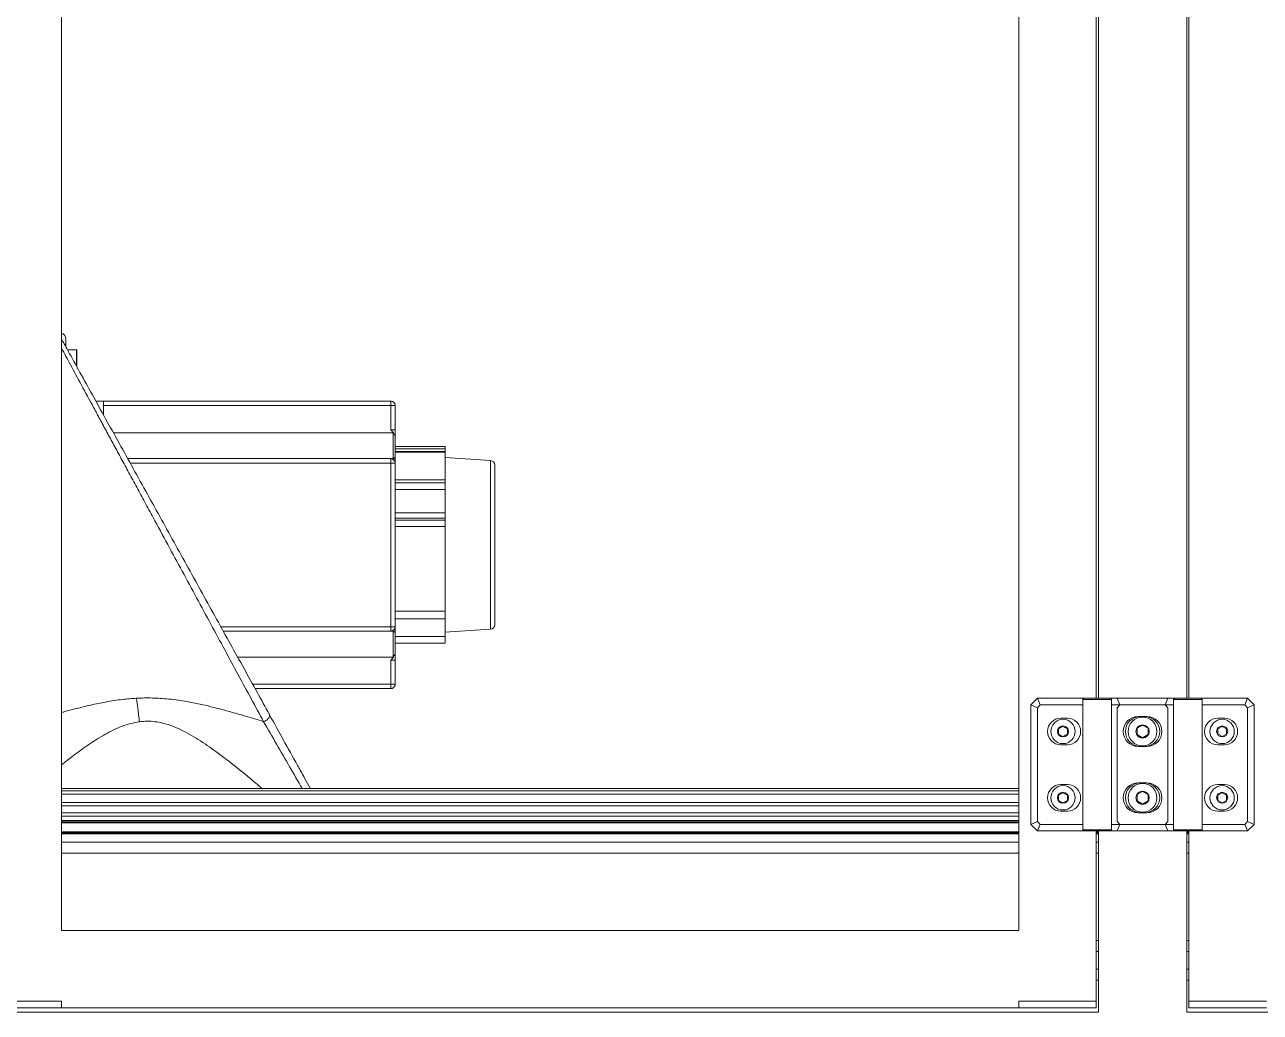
# Model space of a CAD drawing. Header units: millimetres. Extents: x 169 to 14583, y -399 to 10804.
# Drawn here: x 7066 to 7625, y 1920 to 2366 of the extents above; entities that cross this region are included whole.
import ezdxf

# ---------------------------------------------------------------- set-up
doc = ezdxf.new("R2010")
doc.units = ezdxf.units.MM
doc.header["$LTSCALE"] = 35

msp = doc.modelspace()

# ---------------------------------------------------------------- linework, layer by layer
at = {"color": 7, "linetype": 'Continuous', "lineweight": 18}
for p, q in [((7082.279, 2560.469), (7082.279, 1956.779)), ((7515.279, 1956.779), (7515.279, 2560.469)), ((7550.279, 2061.779), (7550.279, 2547.969)), ((7551.279, 2547.969), (7551.279, 2061.779)), ((7591.279, 2547.969), (7591.279, 2061.779)), ((7592.279, 2547.969), (7592.279, 2061.779)), ((7089.079, 2219.409), (7084.981, 2219.409)), ((7089.279, 2219.209), (7089.079, 2219.409)), ((7097.859, 2196.159), (7101.279, 2196.159)), ((7231.279, 2196.159), (7101.279, 2196.159)), ((7231.279, 2194.159), (7101.279, 2194.159)), ((7231.279, 2194.159), (7231.279, 2183.262)), ((7233.279, 2183.262), (7233.279, 2194.159)), ((7105.754, 2181.903), (7232.502, 2181.903)), ((7231.279, 2183.262), (7232.502, 2181.903)), ((7232.502, 2181.903), (7232.332, 2181.454)), ((7233.279, 2175.659), (7255.779, 2175.659)), ((7233.279, 2174.546), (7255.779, 2174.546)), ((7255.779, 2174.546), (7255.779, 2173.396)), ((7112.259, 2170.159), (7231.279, 2170.159)), ((7232.502, 2170.159), (7231.279, 2170.159)), ((7232.332, 2170.737), (7232.502, 2170.159)), ((7233.279, 2173.396), (7255.779, 2173.396)), ((7255.779, 2173.151), (7233.279, 2173.151)), ((7276.412, 2169.283), (7255.779, 2170.659)), ((7113.367, 2168.159), (7231.279, 2168.159)), ((7231.279, 2168.159), (7231.279, 2094.159)), ((7233.279, 2168.159), (7233.279, 2094.159)), ((7233.279, 2160.648), (7255.779, 2160.648)), ((7233.279, 2159.159), (7255.779, 2159.159)), ((7233.279, 2156.159), (7255.779, 2156.159)), ((7255.779, 2156.159), (7255.779, 2145.591)), ((7233.279, 2145.591), (7255.779, 2145.591)), ((7233.279, 2143.258), (7255.779, 2143.258)), ((7233.279, 2142.328), (7255.779, 2142.328)), ((7255.779, 2143.258), (7255.779, 2142.328)), ((7233.279, 2139.406), (7255.779, 2139.406)), ((7233.279, 2101.253), (7255.779, 2101.253)), ((7233.279, 2097.693), (7255.779, 2097.693)), ((7255.779, 2097.693), (7255.779, 2089.659)), ((7231.279, 2094.159), (7154.353, 2094.159)), ((7231.279, 2092.159), (7155.46, 2092.159)), ((7231.279, 2092.159), (7232.502, 2092.159)), ((7232.502, 2092.159), (7232.332, 2091.581)), ((7255.779, 2091.659), (7276.412, 2093.034)), ((7233.279, 2089.659), (7255.779, 2089.659)), ((7233.279, 2086.659), (7255.779, 2086.659)), ((7161.965, 2080.414), (7232.502, 2080.414)), ((7232.502, 2080.414), (7231.279, 2079.056)), ((7231.279, 2079.056), (7231.279, 2068.159)), ((7232.332, 2080.864), (7232.502, 2080.414)), ((7233.279, 2068.159), (7233.279, 2079.056)), ((7168.753, 2068.159), (7231.279, 2068.159)), ((7169.861, 2066.159), (7231.279, 2066.159)), ((7520.779, 2058.779), (7523.779, 2061.779)), ((7520.779, 2058.779), (7523.779, 2057.536)), ((7520.779, 2004.779), (7520.779, 2058.779)), ((7523.779, 2061.779), (7525.021, 2058.779)), ((7523.779, 2061.779), (7544.779, 2061.779)), ((7525.021, 2058.779), (7523.779, 2057.536)), ((7523.779, 2057.536), (7523.779, 2006.022)), ((7544.279, 2058.779), (7525.021, 2058.779)), ((7544.779, 2061.779), (7544.279, 2061.279)), ((7544.279, 2061.279), (7544.279, 2002.279)), ((7557.279, 2061.279), (7544.279, 2061.279)), ((7544.779, 2061.779), (7556.779, 2061.779)), ((7557.279, 2061.279), (7556.779, 2061.779)), ((7556.779, 2061.779), (7582.779, 2061.779)), ((7557.279, 2002.279), (7557.279, 2061.279)), ((7581.536, 2058.779), (7557.279, 2058.779)), ((7559.779, 2061.779), (7561.021, 2058.779)), ((7559.779, 2061.779), (7585.779, 2061.779)), ((7561.021, 2058.779), (7559.779, 2057.536)), ((7559.779, 2057.536), (7559.779, 2006.022)), ((7585.279, 2058.779), (7561.021, 2058.779)), ((7582.779, 2061.779), (7581.536, 2058.779)), ((7582.779, 2057.536), (7581.536, 2058.779)), ((7582.779, 2006.022), (7582.779, 2057.536)), ((7585.779, 2061.779), (7585.279, 2061.279)), ((7585.279, 2061.279), (7585.279, 2002.279)), ((7598.279, 2061.279), (7585.279, 2061.279)), ((7585.779, 2061.779), (7597.779, 2061.779)), ((7598.279, 2061.279), (7597.779, 2061.779)), ((7597.779, 2061.779), (7618.779, 2061.779)), ((7598.279, 2002.279), (7598.279, 2061.279)), ((7617.536, 2058.779), (7598.279, 2058.779)), ((7618.779, 2061.779), (7617.536, 2058.779)), ((7618.779, 2057.536), (7617.536, 2058.779)), ((7618.779, 2061.779), (7621.779, 2058.779)), ((7621.779, 2058.779), (7618.779, 2057.536)), ((7618.779, 2006.022), (7618.779, 2057.536)), ((7621.779, 2058.779), (7621.779, 2004.779)), ((7537.279, 2052.779), (7534.279, 2052.779)), ((7572.279, 2053.529), (7569.279, 2053.529)), ((7573.279, 2053.529), (7570.279, 2053.529)), ((7608.279, 2052.779), (7605.279, 2052.779)), ((7535.279, 2049.088), (7533.279, 2047.934)), ((7533.279, 2047.934), (7533.279, 2045.624)), ((7533.279, 2045.624), (7535.279, 2044.47)), ((7537.279, 2047.934), (7535.279, 2049.088)), ((7535.279, 2044.47), (7537.279, 2045.624)), ((7537.279, 2045.624), (7537.279, 2047.934)), ((7571.279, 2049.666), (7568.779, 2048.222)), ((7568.779, 2048.222), (7568.779, 2045.336)), ((7573.779, 2048.222), (7571.279, 2049.666)), ((7573.779, 2045.336), (7573.779, 2048.222)), ((7607.279, 2049.088), (7605.279, 2047.934)), ((7605.279, 2047.934), (7605.279, 2045.624)), ((7605.279, 2045.624), (7607.279, 2044.47)), ((7609.279, 2047.934), (7607.279, 2049.088)), ((7607.279, 2044.47), (7609.279, 2045.624)), ((7609.279, 2045.624), (7609.279, 2047.934)), ((7534.279, 2040.779), (7537.279, 2040.779)), ((7568.779, 2045.336), (7571.279, 2043.892)), ((7569.279, 2040.029), (7572.279, 2040.029)), ((7570.279, 2040.029), (7573.279, 2040.029)), ((7571.279, 2043.892), (7573.779, 2045.336)), ((7605.279, 2040.779), (7608.279, 2040.779)), ((7572.279, 2023.529), (7569.279, 2023.529)), ((7573.279, 2023.529), (7570.279, 2023.529)), ((7515.279, 2020.959), (7082.279, 2020.959)), ((7515.279, 2019.959), (7082.279, 2019.959)), ((7515.279, 2018.459), (7082.279, 2018.459)), ((7535.279, 2019.088), (7533.279, 2017.934)), ((7533.279, 2017.934), (7533.279, 2015.624)), ((7537.279, 2022.779), (7534.279, 2022.779)), ((7537.279, 2017.934), (7535.279, 2019.088)), ((7537.279, 2015.624), (7537.279, 2017.934)), ((7571.279, 2019.666), (7568.779, 2018.222)), ((7568.779, 2018.222), (7568.779, 2015.336)), ((7573.779, 2018.222), (7571.279, 2019.666)), ((7573.779, 2015.336), (7573.779, 2018.222)), ((7608.279, 2022.779), (7605.279, 2022.779)), ((7607.279, 2019.088), (7605.279, 2017.934)), ((7605.279, 2017.934), (7605.279, 2015.624)), ((7609.279, 2017.934), (7607.279, 2019.088)), ((7609.279, 2015.624), (7609.279, 2017.934)), ((7515.279, 2014.608), (7082.279, 2014.608)), ((7515.279, 2013.134), (7082.279, 2013.134)), ((7533.279, 2015.624), (7535.279, 2014.47)), ((7535.279, 2014.47), (7537.279, 2015.624)), ((7568.779, 2015.336), (7571.279, 2013.892)), ((7571.279, 2013.892), (7573.779, 2015.336)), ((7605.279, 2015.624), (7607.279, 2014.47)), ((7607.279, 2014.47), (7609.279, 2015.624)), ((7515.279, 2009.959), (7082.279, 2009.959)), ((7515.279, 2008.459), (7082.279, 2008.459)), ((7515.279, 2006.459), (7082.279, 2006.459)), ((7534.279, 2010.779), (7537.279, 2010.779)), ((7569.279, 2010.029), (7572.279, 2010.029)), ((7570.279, 2010.029), (7573.279, 2010.029)), ((7605.279, 2010.779), (7608.279, 2010.779)), ((7515.279, 2005.959), (7082.279, 2005.959)), ((7515.279, 2005.499), (7082.279, 2005.499)), ((7515.279, 2001.419), (7082.279, 2001.419)), ((7515.279, 2000.959), (7082.279, 2000.959)), ((7520.779, 2004.779), (7523.779, 2006.022)), ((7523.779, 2001.779), (7520.779, 2004.779)), ((7523.779, 2006.022), (7525.021, 2004.779)), ((7523.779, 2001.779), (7525.021, 2004.779)), ((7544.779, 2001.779), (7523.779, 2001.779)), ((7525.021, 2004.779), (7544.279, 2004.779)), ((7544.279, 2002.279), (7544.779, 2001.779)), ((7544.279, 2002.279), (7557.279, 2002.279)), ((7556.779, 2001.779), (7544.779, 2001.779)), ((7550.279, 1924.779), (7550.279, 2001.779)), ((7551.279, 2001.419), (7550.279, 2001.419)), ((7551.279, 2000.959), (7550.279, 2000.959)), ((7551.279, 2001.779), (7551.279, 1919.779)), ((7556.779, 2001.779), (7557.279, 2002.279)), ((7582.779, 2001.779), (7556.779, 2001.779)), ((7557.279, 2004.779), (7581.536, 2004.779)), ((7559.779, 2006.022), (7561.021, 2004.779)), ((7559.779, 2001.779), (7561.021, 2004.779)), ((7585.779, 2001.779), (7559.779, 2001.779)), ((7561.021, 2004.779), (7585.279, 2004.779)), ((7581.536, 2004.779), (7582.779, 2006.022)), ((7582.779, 2001.779), (7581.536, 2004.779)), ((7585.279, 2002.279), (7585.779, 2001.779)), ((7585.279, 2002.279), (7598.279, 2002.279)), ((7597.779, 2001.779), (7585.779, 2001.779)), ((7591.279, 2001.779), (7591.279, 1919.779)), ((7592.279, 2001.419), (7591.279, 2001.419)), ((7592.279, 2000.959), (7591.279, 2000.959)), ((7592.279, 2001.779), (7592.279, 1924.779)), ((7597.779, 2001.779), (7598.279, 2002.279)), ((7618.779, 2001.779), (7597.779, 2001.779)), ((7598.279, 2004.779), (7617.536, 2004.779)), ((7617.536, 2004.779), (7618.779, 2006.022)), ((7618.779, 2001.779), (7617.536, 2004.779)), ((7621.779, 2004.779), (7618.779, 2006.022)), ((7621.779, 2004.779), (7618.779, 2001.779)), ((7515.279, 2000.459), (7082.279, 2000.459)), ((7082.279, 1996.779), (7515.279, 1996.779)), ((7551.279, 2000.459), (7550.279, 2000.459)), ((7550.279, 1996.779), (7551.279, 1996.779)), ((7592.279, 2000.459), (7591.279, 2000.459)), ((7591.279, 1996.779), (7592.279, 1996.779)), ((7082.279, 1991.779), (7515.279, 1991.779)), ((7550.279, 1991.779), (7551.279, 1991.779)), ((7591.279, 1991.779), (7592.279, 1991.779)), ((7082.279, 1956.779), (7515.279, 1956.779)), ((7550.279, 1952.279), (7551.279, 1952.279)), ((7591.279, 1952.279), (7592.279, 1952.279)), ((7550.279, 1947.279), (7551.279, 1947.279)), ((7591.279, 1947.279), (7592.279, 1947.279)), ((7550.279, 1939.279), (7551.279, 1939.279)), ((7550.279, 1934.279), (7551.279, 1934.279)), ((7591.279, 1939.279), (7592.279, 1939.279)), ((7591.279, 1934.279), (7592.279, 1934.279)), ((7082.279, 1924.779), (7047.279, 1924.779)), ((7082.279, 1921.779), (7082.279, 1924.779)), ((7515.279, 1924.779), (7515.279, 1921.779)), ((7550.279, 1924.779), (7515.279, 1924.779)), ((7550.279, 1921.779), (7550.279, 1924.779)), ((7627.279, 1924.779), (7592.279, 1924.779)), ((7592.279, 1924.779), (7592.279, 1921.779)), ((6541.279, 1919.779), (7551.279, 1919.779)), ((7047.279, 1921.779), (7082.279, 1921.779)), ((7082.279, 1921.779), (7515.279, 1921.779)), ((7515.279, 1921.779), (7550.279, 1921.779)), ((7591.279, 1919.779), (8601.279, 1919.779)), ((7592.279, 1921.779), (7627.279, 1921.779))]:
    msp.add_line(p, q, dxfattribs=at)
for centre, radius in [((7535.279, 2046.779), 5.5), ((7571.279, 2046.779), 6.5), ((7607.279, 2046.779), 5.5), ((7535.279, 2046.779), 2.5), ((7571.279, 2046.779), 3), ((7607.279, 2046.779), 2.5), ((7571.279, 2016.779), 6.5), ((7535.279, 2016.779), 5.5), ((7535.279, 2016.779), 2.5), ((7571.279, 2016.779), 3), ((7607.279, 2016.779), 5.5), ((7607.279, 2016.779), 2.5)]:
    msp.add_circle(centre, radius, dxfattribs=at)
for centre, radius, start, end in [((7081.279, 2224.159), 3, 0, 70.52878), ((7276.279, 2167.288), 2, 0, 86.18593), ((7276.279, 2095.03), 2, 273.81407, 0), ((7534.279, 2046.779), 6, 90, 270), ((7537.279, 2046.779), 6, 270, 90), ((7569.279, 2046.779), 6.75, 90, 270), ((7570.279, 2046.779), 6.75, 90, 270), ((7572.279, 2046.779), 6.75, 270, 90), ((7573.279, 2046.779), 6.75, 270, 90), ((7605.279, 2046.779), 6, 90, 270), ((7608.279, 2046.779), 6, 270, 90), ((7569.279, 2016.779), 6.75, 90, 270), ((7570.279, 2016.779), 6.75, 90, 270), ((7572.279, 2016.779), 6.75, 270, 90), ((7573.279, 2016.779), 6.75, 270, 90), ((7534.279, 2016.779), 6, 90, 270), ((7537.279, 2016.779), 6, 270, 90), ((7605.279, 2016.779), 6, 90, 270), ((7608.279, 2016.779), 6, 270, 90)]:
    msp.add_arc(centre, radius, start, end, dxfattribs=at)
for points, knots in [([(7176.324, 2054.489), (7174.48, 2057.82), (7170.79, 2064.481), (7164.882, 2075.148), (7158.769, 2086.185), (7152.47, 2097.558), (7146.079, 2109.097), (7139.641, 2120.72), (7133.201, 2132.349), (7126.759, 2143.979), (7120.314, 2155.616), (7113.909, 2167.18), (7107.591, 2178.588), (7101.452, 2189.671), (7095.537, 2200.352), (7089.926, 2210.481), (7085.473, 2218.522), (7083.073, 2222.855), (7082.279, 2224.289)], [0, 0, 0, 0, 0.0647599, 0.1295301, 0.194309, 0.2590949, 0.3238861, 0.3875244, 0.4511644, 0.5148044, 0.5784427, 0.6433757, 0.7083035, 0.7732243, 0.8381363, 0.9030381, 0.9679279, 1, 1, 1, 1]), ([(7082.279, 2220.134), (7083.615, 2217.664), (7086.498, 2212.337), (7091.36, 2203.353), (7095.884, 2194.993), (7099.763, 2187.825), (7102.836, 2182.147), (7106.035, 2176.237), (7109.355, 2170.102), (7112.793, 2163.749), (7116.345, 2157.186), (7120.004, 2150.425), (7124.668, 2141.807), (7130.319, 2131.367), (7136.901, 2119.207), (7143.435, 2107.138), (7149.875, 2095.242), (7156.178, 2083.598), (7162.287, 2072.309), (7168.184, 2061.408), (7171.862, 2054.605), (7173.7, 2051.205)], [0, 0, 0, 0, 0.05214728, 0.11246367, 0.17601996, 0.2090206, 0.24283154, 0.27745291, 0.31288487, 0.34912765, 0.38618154, 0.4240469, 0.46272414, 0.53009231, 0.59739504, 0.66463532, 0.73181613, 0.79894039, 0.86601086, 0.93303003, 1, 1, 1, 1]), ([(7084.279, 2224.159), (7084.279, 2224.032), (7084.279, 2223.778), (7084.279, 2222.481), (7084.279, 2221.077), (7084.279, 2220.678)], [0, 0, 0, 0, 0.4172519, 0.8343002, 1, 1, 1, 1]), ([(7089.079, 2219.409), (7089.079, 2219.304), (7089.079, 2219.094), (7089.079, 2217.338), (7089.079, 2215.04), (7089.079, 2212.865), (7089.079, 2212.011)], [0, 0, 0, 0, 0.27429761, 0.54859522, 0.82289284, 1, 1, 1, 1]), ([(7089.279, 2219.209), (7089.279, 2219.127), (7089.279, 2218.961), (7089.279, 2217.651), (7089.279, 2215.515), (7089.279, 2213.483), (7089.279, 2211.941), (7089.279, 2211.65)], [0, 0, 0, 0, 0.2359985, 0.4726171, 0.7092091, 0.9452346, 1, 1, 1, 1]), ([(7101.279, 2196.159), (7101.279, 2196.076), (7101.279, 2195.908), (7101.279, 2194.517), (7101.279, 2192.593), (7101.279, 2190.762), (7101.279, 2189.932)], [0, 0, 0, 0, 0.259087, 0.5210399, 0.7830173, 1, 1, 1, 1]), ([(7233.272, 2194.13), (7233.262, 2194.26), (7233.243, 2194.516), (7233.113, 2194.887), (7232.918, 2195.232), (7232.659, 2195.541), (7232.35, 2195.799), (7232.004, 2195.993), (7231.633, 2196.122), (7231.378, 2196.141), (7231.249, 2196.151)], [0, 0, 0, 0, 0.12719, 0.2520975, 0.3767133, 0.5009659, 0.6253695, 0.749929, 0.874231, 1, 1, 1, 1]), ([(7231.279, 2194.159), (7231.434, 2194.154), (7231.704, 2194.145), (7232.202, 2194.14), (7232.721, 2194.165), (7233.083, 2194.159), (7233.252, 2194.16), (7233.27, 2194.159), (7233.279, 2194.159)], [0, 0, 0, 0, 0.1482826, 0.2588048, 0.4999776, 0.733318, 0.8615702, 1, 1, 1, 1]), ([(7233.279, 2180.118), (7233.279, 2180.321), (7233.279, 2180.726), (7233.279, 2181.505), (7233.279, 2182.358), (7233.279, 2182.961), (7233.279, 2183.262)], [0, 0, 0, 0, 0.24991666, 0.5, 0.75008334, 1, 1, 1, 1]), ([(7233.279, 2169.685), (7233.279, 2171.8), (7233.279, 2175.577), (7233.279, 2178.73), (7233.279, 2180.118)], [0, 0, 0, 0, 0.5599309, 1, 1, 1, 1]), ([(7255.779, 2175.659), (7255.779, 2175.645), (7255.779, 2175.617), (7255.779, 2175.382), (7255.779, 2175.038), (7255.779, 2174.709), (7255.779, 2174.546)], [0, 0, 0, 0, 0.2479279, 0.4991174, 0.7510504, 1, 1, 1, 1]), ([(7233.272, 2168.13), (7233.262, 2168.26), (7233.243, 2168.516), (7233.113, 2168.887), (7232.919, 2169.232), (7232.659, 2169.541), (7232.35, 2169.799), (7232.004, 2169.993), (7231.634, 2170.122), (7231.378, 2170.141), (7231.249, 2170.151)], [0, 0, 0, 0, 0.12719568, 0.2521036, 0.37671728, 0.50096652, 0.62536685, 0.74992414, 0.8742262, 1, 1, 1, 1]), ([(7233.279, 2168.159), (7233.279, 2168.18), (7233.279, 2168.221), (7233.279, 2168.542), (7233.279, 2169.014), (7233.279, 2169.462), (7233.279, 2169.685)], [0, 0, 0, 0, 0.2499167, 0.5, 0.7500833, 1, 1, 1, 1]), ([(7255.779, 2173.087), (7255.779, 2173.096), (7255.779, 2173.144), (7255.779, 2172.601), (7255.779, 2171.426), (7255.779, 2169.588), (7255.779, 2167.158), (7255.779, 2164.217), (7255.779, 2161.836), (7255.779, 2160.648)], [0, 0, 0, 0, 0.0398659, 0.2001936, 0.3599104, 0.5195955, 0.6799244, 0.8402592, 1, 1, 1, 1]), ([(7276.412, 2169.201), (7276.412, 2169.226), (7276.412, 2169.353), (7276.412, 2168.693), (7276.412, 2167.201), (7276.412, 2164.79), (7276.412, 2161.611), (7276.412, 2157.712), (7276.412, 2153.191), (7276.412, 2148.153), (7276.412, 2142.717), (7276.412, 2137.009), (7276.412, 2131.164), (7276.412, 2125.32), (7276.412, 2119.612), (7276.412, 2114.175), (7276.412, 2109.136), (7276.412, 2104.614), (7276.412, 2100.714), (7276.412, 2097.533), (7276.412, 2095.121), (7276.412, 2093.627), (7276.412, 2092.966), (7276.412, 2093.093), (7276.412, 2093.118)], [0, 0, 0, 0, 0.0119462, 0.0607471, 0.1095479, 0.1583487, 0.2071495, 0.2559503, 0.3047512, 0.353552, 0.4023528, 0.4511536, 0.4999545, 0.5487553, 0.5975561, 0.6463569, 0.6951578, 0.7439586, 0.7927594, 0.8415602, 0.890361, 0.9391619, 0.9879627, 1, 1, 1, 1]), ([(7278.279, 2095.043), (7278.279, 2095.052), (7278.279, 2095.071), (7278.279, 2095.225), (7278.279, 2095.541), (7278.279, 2096.055), (7278.279, 2096.683), (7278.279, 2097.264), (7278.279, 2097.841), (7278.279, 2098.601), (7278.279, 2099.588), (7278.279, 2100.692), (7278.279, 2101.741), (7278.279, 2102.847), (7278.279, 2104.12), (7278.279, 2105.751), (7278.279, 2107.61), (7278.279, 2109.401), (7278.279, 2110.845), (7278.279, 2112.165), (7278.279, 2113.774), (7278.279, 2115.679), (7278.279, 2117.641), (7278.279, 2119.391), (7278.279, 2121.153), (7278.279, 2123.09), (7278.279, 2125.459), (7278.279, 2127.965), (7278.279, 2130.242), (7278.279, 2131.98), (7278.279, 2133.552), (7278.279, 2135.41), (7278.279, 2137.525), (7278.279, 2139.615), (7278.279, 2141.416), (7278.279, 2143.167), (7278.279, 2145.028), (7278.279, 2147.202), (7278.279, 2149.436), (7278.279, 2151.37), (7278.279, 2152.808), (7278.279, 2154.048), (7278.279, 2155.466), (7278.279, 2157.004), (7278.279, 2158.446), (7278.279, 2159.628), (7278.279, 2160.724), (7278.279, 2161.829), (7278.279, 2163.032), (7278.279, 2164.155), (7278.279, 2165.016), (7278.279, 2165.588), (7278.279, 2166.034), (7278.279, 2166.484), (7278.279, 2166.874), (7278.279, 2167.129), (7278.279, 2167.256), (7278.279, 2167.266), (7278.279, 2167.271)], [0, 0, 0, 0, 0.0145422, 0.0322203, 0.0526411, 0.077551, 0.099187, 0.1132117, 0.1243703, 0.1408159, 0.1625457, 0.1808975, 0.1973442, 0.2118864, 0.2295645, 0.2499853, 0.2748952, 0.2965312, 0.3105559, 0.3217145, 0.3381601, 0.3598899, 0.3782417, 0.3946884, 0.4092305, 0.4271332, 0.4476271, 0.473097, 0.49389, 0.5079, 0.5190586, 0.5355041, 0.557234, 0.5755858, 0.5920325, 0.6065746, 0.6242528, 0.6446736, 0.6695835, 0.6912195, 0.7052442, 0.7164028, 0.7328483, 0.7545782, 0.77293, 0.7893767, 0.8039188, 0.821597, 0.8420178, 0.8669276, 0.8885637, 0.9025884, 0.913747, 0.9301925, 0.9519224, 0.9702742, 0.9867209, 1, 1, 1, 1]), ([(7255.779, 2160.648), (7255.779, 2160.223), (7255.779, 2159.373), (7255.779, 2159.23), (7255.779, 2159.159)], [0, 0, 0, 0, 0.4997587, 1, 1, 1, 1]), ([(7255.779, 2159.159), (7255.779, 2159.113), (7255.779, 2159.02), (7255.779, 2158.331), (7255.779, 2157.337), (7255.779, 2156.552), (7255.779, 2156.159)], [0, 0, 0, 0, 0.24998, 0.4999797, 0.7497887, 1, 1, 1, 1]), ([(7255.779, 2145.591), (7255.779, 2145.37), (7255.779, 2144.925), (7255.779, 2144.293), (7255.779, 2143.712), (7255.779, 2143.409), (7255.779, 2143.258)], [0, 0, 0, 0, 0.2479279, 0.4991174, 0.7510504, 1, 1, 1, 1]), ([(7255.779, 2142.328), (7255.779, 2142.142), (7255.779, 2141.767), (7255.779, 2141.023), (7255.779, 2140.218), (7255.779, 2139.675), (7255.779, 2139.406)], [0, 0, 0, 0, 0.2473459, 0.4994327, 0.7519475, 1, 1, 1, 1]), ([(7255.779, 2139.406), (7255.779, 2137.699), (7255.779, 2134.277), (7255.779, 2129.059), (7255.779, 2123.882), (7255.779, 2118.822), (7255.779, 2113.948), (7255.779, 2109.343), (7255.779, 2105.033), (7255.779, 2102.511), (7255.779, 2101.253)], [0, 0, 0, 0, 0.1247416, 0.2499986, 0.3752374, 0.4999989, 0.6247358, 0.7499754, 0.8752197, 1, 1, 1, 1]), ([(7255.779, 2101.253), (7255.779, 2100.734), (7255.779, 2099.695), (7255.779, 2098.36), (7255.779, 2097.693)], [0, 0, 0, 0, 0.4997587, 1, 1, 1, 1]), ([(7231.25, 2092.166), (7231.379, 2092.175), (7231.636, 2092.194), (7232.007, 2092.324), (7232.352, 2092.519), (7232.661, 2092.778), (7232.919, 2093.088), (7233.113, 2093.434), (7233.242, 2093.804), (7233.261, 2094.06), (7233.27, 2094.188)], [0, 0, 0, 0, 0.1271957, 0.2521036, 0.3767173, 0.5009665, 0.6253669, 0.7499241, 0.8742262, 1, 1, 1, 1]), ([(7233.279, 2092.633), (7233.279, 2092.856), (7233.279, 2093.304), (7233.279, 2093.776), (7233.279, 2094.097), (7233.279, 2094.138), (7233.279, 2094.159)], [0, 0, 0, 0, 0.2499167, 0.5, 0.7500833, 1, 1, 1, 1]), ([(7233.279, 2082.2), (7233.279, 2083.982), (7233.279, 2087.164), (7233.279, 2090.961), (7233.279, 2092.633)], [0, 0, 0, 0, 0.5599309, 1, 1, 1, 1]), ([(7255.779, 2089.659), (7255.779, 2089.266), (7255.779, 2088.481), (7255.779, 2087.487), (7255.779, 2086.798), (7255.779, 2086.705), (7255.779, 2086.659)], [0, 0, 0, 0, 0.24998, 0.4999797, 0.7497887, 1, 1, 1, 1]), ([(7233.279, 2079.056), (7233.241, 2079.056), (7233.165, 2079.056), (7232.63, 2079.056), (7231.971, 2079.056), (7231.509, 2079.056), (7231.279, 2079.056)], [0, 0, 0, 0, 0.279619, 0.5592379, 0.779619, 1, 1, 1, 1]), ([(7233.279, 2079.056), (7233.279, 2079.357), (7233.279, 2079.96), (7233.279, 2080.813), (7233.279, 2081.592), (7233.279, 2081.997), (7233.279, 2082.2)], [0, 0, 0, 0, 0.24991666, 0.5, 0.75008334, 1, 1, 1, 1]), ([(7231.25, 2066.166), (7231.379, 2066.175), (7231.636, 2066.194), (7232.006, 2066.324), (7232.352, 2066.519), (7232.66, 2066.778), (7232.919, 2067.088), (7233.113, 2067.434), (7233.242, 2067.804), (7233.261, 2068.06), (7233.27, 2068.188)], [0, 0, 0, 0, 0.12719, 0.2520975, 0.3767133, 0.5009659, 0.6253695, 0.749929, 0.874231, 1, 1, 1, 1]), ([(7233.279, 2068.159), (7233.27, 2068.16), (7233.253, 2068.163), (7233.086, 2068.163), (7232.72, 2068.155), (7232.185, 2068.173), (7231.688, 2068.18), (7231.422, 2068.166), (7231.279, 2068.159)], [0, 0, 0, 0, 0.1348068, 0.2620318, 0.5033312, 0.7448669, 0.8630651, 1, 1, 1, 1]), ([(7082.279, 2055.311), (7082.573, 2055.396), (7084.399, 2055.923), (7087.691, 2056.808), (7091.842, 2057.87), (7095.559, 2058.745), (7098.881, 2059.463), (7102.381, 2060.145), (7106.057, 2060.764), (7109.729, 2061.258), (7113.101, 2061.607), (7115.194, 2061.739), (7116.228, 2061.804)], [0, 0, 0, 0, 0.0268228, 0.1663704, 0.297278, 0.3999018, 0.4980701, 0.5918384, 0.7083704, 0.8198893, 0.910928, 1, 1, 1, 1]), ([(7116.228, 2061.804), (7117.405, 2061.854), (7119.749, 2061.954), (7123.306, 2061.932), (7126.989, 2061.775), (7130.974, 2061.445), (7134.971, 2060.95), (7138.973, 2060.313), (7143.008, 2059.552), (7147.534, 2058.571), (7152.719, 2057.308), (7158.81, 2055.675), (7165.905, 2053.623), (7170.991, 2052.045), (7173.7, 2051.205)], [0, 0, 0, 0, 0.0594873, 0.1185312, 0.1796, 0.2456882, 0.3207327, 0.3835542, 0.4513815, 0.52958, 0.619715, 0.7243127, 0.853165, 1, 1, 1, 1]), ([(7117.565, 2051.182), (7117.316, 2053.211), (7116.872, 2056.837), (7116.425, 2060.285), (7116.228, 2061.804)], [0, 0, 0, 0, 0.5596232, 1, 1, 1, 1]), ([(7082.279, 2031.647), (7084.053, 2033.057), (7088.03, 2036.214), (7094.524, 2040.873), (7100.556, 2044.725), (7105.595, 2047.404), (7109.46, 2049.105), (7113.434, 2050.471), (7116.197, 2050.946), (7117.565, 2051.182)], [0, 0, 0, 0, 0.1728943, 0.3873662, 0.5981011, 0.7014139, 0.80291, 0.9023854, 1, 1, 1, 1]), ([(7117.565, 2051.182), (7118.725, 2051.29), (7121.045, 2051.507), (7124.558, 2051.271), (7128.021, 2050.635), (7131.8, 2049.505), (7135.838, 2047.831), (7140.087, 2045.626), (7145.622, 2042.305), (7152.264, 2037.697), (7159.903, 2031.833), (7166.87, 2026.212), (7171.135, 2022.57), (7173.021, 2020.959)], [0, 0, 0, 0, 0.0509888, 0.1019619, 0.1534005, 0.2056266, 0.2766475, 0.3491646, 0.4228989, 0.5729064, 0.7250562, 0.8783713, 1, 1, 1, 1]), ([(7176.324, 2054.489), (7176.385, 2054.317), (7176.513, 2053.954), (7176.298, 2053.232), (7175.72, 2052.427), (7174.796, 2051.668), (7174.051, 2051.353), (7173.7, 2051.205)], [0, 0, 0, 0, 0.17257595, 0.36435602, 0.56514694, 0.79471493, 1, 1, 1, 1]), ([(7173.7, 2051.205), (7177.623, 2044.406), (7183.424, 2034.353), (7189.265, 2024.235), (7191.155, 2020.959)], [0, 0, 0, 0, 0.6762665, 1, 1, 1, 1]), ([(7190.238, 2029.324), (7189.855, 2030.015), (7187.295, 2034.627), (7182.673, 2042.945), (7178.477, 2050.487), (7176.435, 2054.157)], [0, 0, 0, 0, 0.0829822, 0.5538384, 1, 1, 1, 1]), ([(7194.895, 2020.959), (7194.862, 2021.019), (7194.04, 2022.503), (7192.497, 2025.289), (7190.953, 2028.076), (7190.199, 2029.438), (7190.165, 2029.5)], [0, 0, 0, 0, 0.0211421, 0.521393, 0.9784965, 1, 1, 1, 1])]:
    msp.add_open_spline(points, degree=3, knots=knots, dxfattribs=at)
for points in [[(7231.279, 2194.159), (7231.279, 2194.421), (7231.279, 2194.945), (7231.279, 2195.606), (7231.279, 2196.069), (7231.279, 2196.129), (7231.279, 2196.159)], [(7233.279, 2183.262), (7233.249, 2183.262), (7233.188, 2183.262), (7232.726, 2183.262), (7232.065, 2183.262), (7231.541, 2183.262), (7231.279, 2183.262)], [(7232.332, 2181.454), (7232.332, 2179.827), (7232.332, 2176.573), (7232.332, 2172.682), (7232.332, 2170.737)], [(7233.279, 2180.118), (7233.266, 2180.251), (7233.241, 2180.518), (7233.043, 2180.89), (7232.745, 2181.219), (7232.47, 2181.376), (7232.332, 2181.454)], [(7231.279, 2168.159), (7231.279, 2168.421), (7231.279, 2168.945), (7231.279, 2169.606), (7231.279, 2170.069), (7231.279, 2170.129), (7231.279, 2170.159)], [(7233.279, 2169.685), (7233.266, 2169.79), (7233.241, 2170), (7233.043, 2170.293), (7232.745, 2170.551), (7232.47, 2170.675), (7232.332, 2170.737)], [(7233.279, 2168.159), (7233.249, 2168.159), (7233.188, 2168.159), (7232.726, 2168.159), (7232.065, 2168.159), (7231.541, 2168.159), (7231.279, 2168.159)], [(7231.279, 2092.159), (7231.279, 2092.189), (7231.279, 2092.249), (7231.279, 2092.712), (7231.279, 2093.373), (7231.279, 2093.897), (7231.279, 2094.159)], [(7231.279, 2094.159), (7231.541, 2094.159), (7232.065, 2094.159), (7232.726, 2094.159), (7233.188, 2094.159), (7233.249, 2094.159), (7233.279, 2094.159)], [(7233.279, 2092.633), (7233.266, 2092.528), (7233.241, 2092.318), (7233.043, 2092.025), (7232.745, 2091.766), (7232.47, 2091.643), (7232.332, 2091.581)], [(7232.332, 2091.581), (7232.332, 2089.636), (7232.332, 2085.745), (7232.332, 2082.491), (7232.332, 2080.864)], [(7233.279, 2082.2), (7233.266, 2082.067), (7233.241, 2081.8), (7233.043, 2081.428), (7232.745, 2081.099), (7232.47, 2080.942), (7232.332, 2080.864)], [(7231.279, 2066.159), (7231.279, 2066.189), (7231.279, 2066.249), (7231.279, 2066.712), (7231.279, 2067.373), (7231.279, 2067.897), (7231.279, 2068.159)]]:
    msp.add_open_spline(points, degree=3, dxfattribs=at)

doc.saveas('drawing.dxf')
